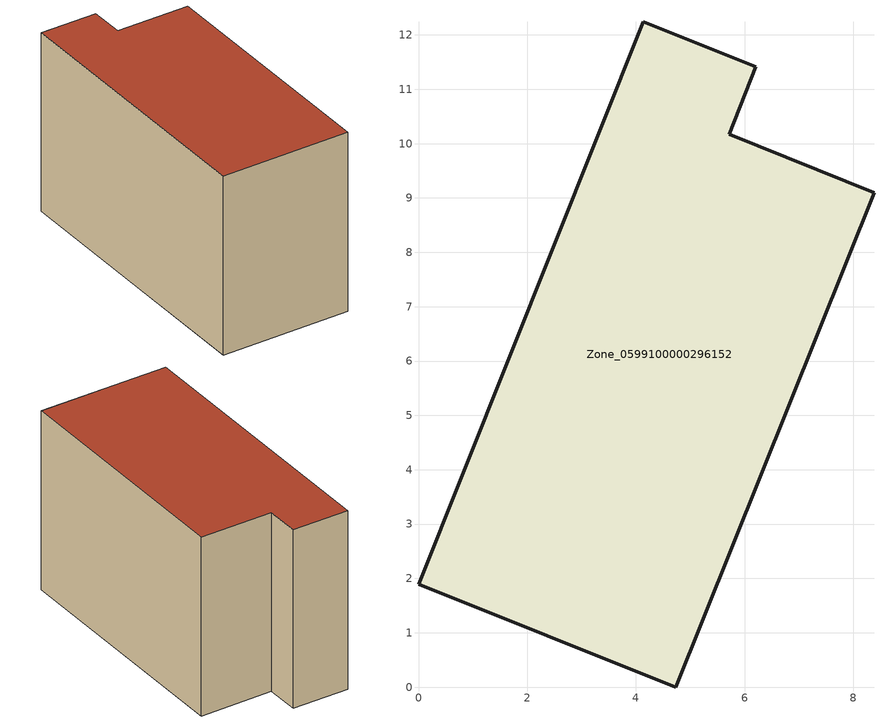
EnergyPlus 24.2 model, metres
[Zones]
Zone_0599100000296152
 floor ground (C_G): 0,1.89 4.14,12.24 6.21,11.41 5.72,10.17 8.38,9.1 4.73,0 z0.47
 wall outside (C_F): 4.14,12.24 0,1.89 4.73,0 8.38,9.1 5.72,10.17 6.21,11.41 4.14,12.24 z0.47:7.62
 roof outside (C_R): 0,1.89 4.73,0 8.38,9.1 5.72,10.17 6.21,11.41 4.14,12.24 z7.62
[BUILDING]
Pand.0599100000296152: North Axis=0; Terrain=City; Loads Convergence Tolerance Value=0.04; Temperature Convergence Tolerance Value=0.4; Solar Distribution=FullExterior; Maximum Number of Warmup Days=25; Minimum Number of Warmup Days=1
[Site:Location]
Rotterdam.The.Hague.AP_ZH_NLD Design_Conditions: Latitude=51.96; Longitude=4.45; Time Zone=1; Elevation=-4.5
[SITE:GROUNDTEMPERATURE:BUILDINGSURFACE]
18, 18, 18, 18, 18, 18, 18, 18, 18, 18, 18, 18
[MATERIAL] Thermal Absorptance=0.9; Solar Absorptance=0.7; Visible Absorptance=0.7
Name | Roughness | Thickness | Conductivity | Density | Specific Heat
G.TI.1975-1991 | MediumSmooth | 0.15 | 0.288461 | 540 | 1210
F.TI.1975-1991 | Rough | 0.3 | 0.230769 | 1920 | 840
R.TI.1975-1991 | MediumRough | 0.2 | 0.153846 | 1500 | 1000
[CONSTRUCTION]
C_G: G.TI.1975-1991
C_F: F.TI.1975-1991
C_R: R.TI.1975-1991
[ZONE]
Zone_0599100000296152: Type=1; Multiplier=1; Ceiling Height=Autocalculate; Volume=Autocalculate; Floor Area=autocalculate; Part of Total Floor Area=Yes
[ZONEINFILTRATION:DESIGNFLOWRATE]
Infil_Zone_0599100000296152: Zone or ZoneList or Space or SpaceList=Zone_0599100000296152; Schedule=AlwaysOn; Design Flow Rate Calculation Method=Flow/Area; Flow Rate per Floor Area=0.003; Constant Term Coefficient=1; Temperature Term Coefficient=0; Velocity Term Coefficient=0; Velocity Squared Term Coefficient=0
[HVACTEMPLATE:ZONE:IDEALLOADSAIRSYSTEM]
Zone_0599100000296152: Maximum Heating Supply Air Temperature=50; Minimum Cooling Supply Air Temperature=13; Maximum Heating Supply Air Humidity Ratio=0.0156; Minimum Cooling Supply Air Humidity Ratio=0.0077; Heating Limit=NoLimit; Cooling Limit=NoLimit; Dehumidification Control Type=ConstantSensibleHeatRatio; Cooling Sensible Heat Ratio=0.7; Dehumidification Setpoint=60; Humidification Control Type=None; Humidification Setpoint=30; Outdoor Air Method=None; Outdoor Air Flow Rate per Person=0.00944; Outdoor Air Flow Rate per Zone Floor Area=0; Outdoor Air Flow Rate per Zone=0; Demand Controlled Ventilation Type=None; Outdoor Air Economizer Type=NoEconomizer; Heat Recovery Type=None; Sensible Heat Recovery Effectiveness=0.7; Latent Heat Recovery Effectiveness=0.65
[ZONECONTROL:THERMOSTAT]
ThermostatControl_Zone_0599100000296152: Zone or ZoneList=Zone_0599100000296152; Control Type Schedule=DualSetpointControlType; Control 1=Thermostat_Zone_0599100000296152; Temperature Difference Between Cutout And Setpoint=0
[THERMOSTATSETPOINT:DUALSETPOINT]
Thermostat_Zone_0599100000296152: Heating Setpoint Temperature Schedule=HeatingSetpoint_Zone_0599100000296152; Cooling Setpoint Temperature Schedule=CoolingSetpoint_Zone_0599100000296152
[SCHEDULE:COMPACT]
HeatingSetpoint_Zone_0599100000296152: Through: 12/31, For: AllDays, Until: 24:00, 21
CoolingSetpoint_Zone_0599100000296152: Through: 12/31, For: AllDays, Until: 24:00, 24
DualSetpointControlType: Through: 12/31, For: AllDays, Until: 24:00, 4
AlwaysOn: Through: 12/31, For: AllDays, Until: 24:00, 1
